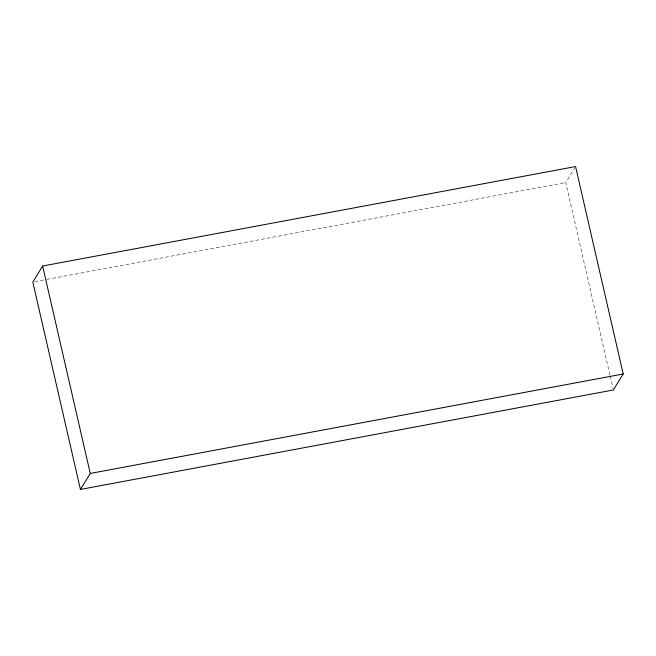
<?xml version="1.0" encoding="UTF-8"?>
<svg xmlns="http://www.w3.org/2000/svg" width="656" height="656" viewBox="0 0 656 656"><rect width="100%" height="100%" fill="white"/><g stroke="black" fill="none" stroke-linecap="round" stroke-linejoin="round"><path stroke-width="0.49" stroke-dasharray="3.28 2.46" d="M609.932 375.027L565.734 182.557L574.533 168.239M34.817 281.637L45.895 279.571M46.904 279.382L565.734 182.557M610.154 376.019L612.909 387.991"/><path stroke-width="0.98" d="M42.64 266.016L32.8 282.014L80.434 489.442L613.36 389.984L623.2 373.986L575.566 166.558L42.64 266.016L90.266 473.443L80.434 489.442M90.266 473.443L623.2 373.986"/></g></svg>
